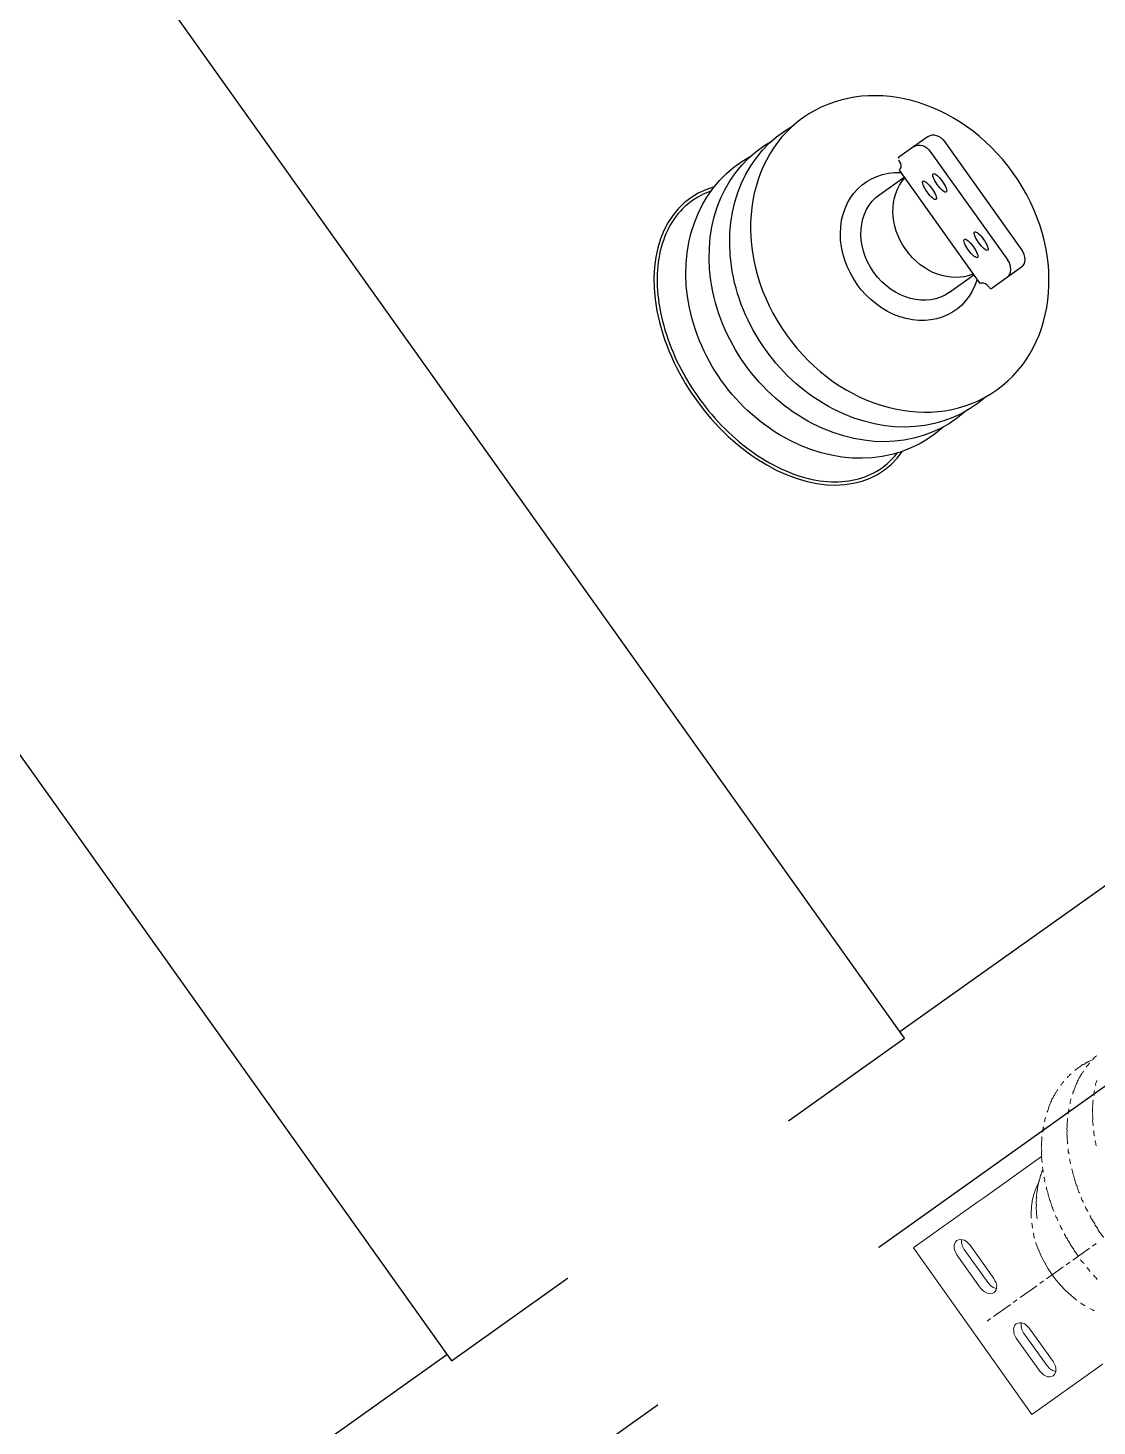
# Model space of a CAD drawing. Header units: feet. Extents: x 2321988 to 2329858, y 6722724 to 6730499.
# Drawn here: x 2326068.232 to 2326070.411, y 6726842.333 to 6726845.184 of the extents above; entities that cross this region are included whole.
import ezdxf

# ---------------------------------------------------------------- set-up
doc = ezdxf.new("R2010")
doc.units = ezdxf.units.FT
doc.header["$MEASUREMENT"] = 0
doc.layers.add('C-BESS-EQUIPMENT', color=255, linetype='Continuous')

# ---------------------------------------------------------------- blocks, each defined once
blk = doc.blocks.new('Midpoint Site Plan$0$P1730-01-0001')
at = {"color": 0, "linetype": 'ByBlock', "lineweight": -2}
for p, q in [((0, 35.194), (0, -35.194)), ((20.076, -17.562), (19.198, -17.562)), ((18.29, -18.029), (19.02, -18.029)), ((19.02, -17.826), (19.02, -21.226)), ((19.904, -17.893), (19.904, -21.159)), ((20.329, -17.893), (20.329, -21.159)), ((18.29, -20.971), (19.02, -20.971)), ((20.076, -21.49), (19.198, -21.49)), ((-39.37, -34.998), (-6.806, -34.998)), ((6.806, -34.998), (39.37, -34.998))]:
    blk.add_line(p, q, dxfattribs=at)
blk.add_lwpolyline([(6.806, 35.194), (-6.806, 35.194), (-6.806, -35.194), (6.806, -35.194)], close=True, dxfattribs=at)
for centre, start, end in [((19.198, -17.611), 90, 180), ((19.198, -21.441), 180, 270)]:
    blk.add_arc(centre, 0.0491, start, end, dxfattribs=at)
for centre, major_axis, ratio, start_param, end_param in [((14.454, -19.5), (0, 4.086), 0.670598, 6.046109, 9.661854), ((19.65, -21.155), (0, 0.336), 0.755248, 3.141593, 4.725055), ((20.076, -21.155), (0, 0.336), 0.755248, 3.141593, 4.725055)]:
    blk.add_ellipse(centre, major_axis=major_axis, ratio=ratio, start_param=start_param, end_param=end_param, dxfattribs=at)
at = {"color": 0, "linetype": 'ByBlock', "lineweight": -2, "extrusion": (0, 0, -1)}
for centre, major_axis, ratio, start_param, end_param in [((15.898, -19.5), (0, 4.086), 0.833977, 3.038975, 6.385803), ((16.596, -19.5), (0, 4.086), 0.833977, 3.050793, 6.373985), ((17.214, -19.5), (0, 4.086), 0.833977, 3.049307, 6.375471), ((18.155, -19.5), (0, 1.912), 0.833977, 2.568457, 6.856321), ((19.65, -17.898), (0, -0.336), 0.755248, 3.141593, 4.725055), ((20.076, -17.898), (0, -0.336), 0.755248, 3.141593, 4.725055), ((18.29, -19.5), (0, 1.471), 0.833977, 3.141593, 6.283185), ((19.25, -19.5), (0, 1.471), 0.833977, 3.329957, 6.094821)]:
    blk.add_ellipse(centre, major_axis=major_axis, ratio=ratio, start_param=start_param, end_param=end_param, dxfattribs=at)
blk.add_ellipse((17.842, -19.5), major_axis=(0, 4.086), ratio=0.833977, dxfattribs=at)
at = {"color": 0, "linetype": 'ByBlock', "lineweight": -2}
for centre in [(19.338, -18.652), (19.646, -18.652), (19.338, -20.4), (19.646, -20.4)]:
    blk.add_ellipse(centre, major_axis=(0, 0.275), ratio=0.262998, dxfattribs=at)
blk.add_open_spline([(14.969, -15.569), (14.882, -15.543), (14.794, -15.523), (14.497, -15.481), (14.286, -15.488), (13.871, -15.578), (13.666, -15.66), (13.273, -15.896), (13.085, -16.05), (12.739, -16.422), (12.58, -16.64), (12.3, -17.127), (12.18, -17.396), (11.986, -17.97), (11.911, -18.275), (11.814, -18.903), (11.79, -19.226), (11.795, -19.871), (11.824, -20.192), (11.932, -20.817), (12.011, -21.119), (12.214, -21.686), (12.339, -21.95), (12.626, -22.427), (12.788, -22.639), (13.14, -22.998), (13.33, -23.145), (13.726, -23.367), (13.932, -23.442), (14.349, -23.517), (14.56, -23.517), (14.836, -23.467), (14.903, -23.451), (14.969, -23.431)], degree=3, knots=[6.085725, 6.085725, 6.085725, 6.085725, 6.186944, 6.186944, 6.426796, 6.426796, 6.666649, 6.666649, 6.906501, 6.906501, 7.146353, 7.146353, 7.386205, 7.386205, 7.626057, 7.626057, 7.86591, 7.86591, 8.105762, 8.105762, 8.345614, 8.345614, 8.585466, 8.585466, 8.825318, 8.825318, 9.065171, 9.065171, 9.305023, 9.305023, 9.544875, 9.544875, 9.622239, 9.622239, 9.622239, 9.622239], dxfattribs=at)
for points in [[(19.149, -17.611), (19.104, -17.777), (19.02, -17.826)], [(19.149, -21.441), (19.104, -21.275), (19.02, -21.226)]]:
    blk.add_spline(points, degree=3, dxfattribs=at)
blk = doc.blocks.new('Midpoint Site Plan$0$A$C71e53a02')
at = {"lineweight": 9}
for points in [[(5.135, 3.61), (5.116, 3.601), (5.096, 3.591), (5.077, 3.591), (5.058, 3.581), (5.038, 3.571), (5.019, 3.562), (4.999, 3.552), (4.98, 3.542), (4.96, 3.532), (4.941, 3.523), (4.921, 3.513), (4.892, 3.503), (4.872, 3.494), (4.853, 3.484), (4.833, 3.464), (4.814, 3.455), (4.794, 3.445), (4.775, 3.435), (4.755, 3.425), (4.736, 3.406), (4.716, 3.396), (4.697, 3.386), (4.677, 3.367), (4.668, 3.357), (4.648, 3.347), (4.629, 3.328), (4.609, 3.318), (4.59, 3.308), (4.6, 3.308)], [(5.369, 3.688), (5.35, 3.679), (5.33, 3.669), (5.301, 3.669), (5.282, 3.659), (5.262, 3.659), (5.252, 3.649), (5.262, 3.649)], [(5.905, 3.61), (5.886, 3.601), (5.866, 3.591), (5.847, 3.591), (5.827, 3.581), (5.808, 3.571), (5.788, 3.562), (5.759, 3.552), (5.74, 3.542), (5.72, 3.532), (5.701, 3.523), (5.681, 3.513), (5.662, 3.503), (5.642, 3.494), (5.623, 3.484), (5.603, 3.464), (5.584, 3.455), (5.564, 3.445), (5.545, 3.435), (5.525, 3.425), (5.506, 3.406), (5.486, 3.396), (5.467, 3.386), (5.447, 3.367), (5.428, 3.357), (5.408, 3.347), (5.389, 3.328), (5.369, 3.318), (5.36, 3.308), (5.369, 3.308)], [(5.369, 3.688), (5.369, 3.688)], [(5.613, 3.727), (5.603, 3.727), (5.584, 3.727), (5.554, 3.727), (5.535, 3.718), (5.516, 3.718), (5.496, 3.718), (5.486, 3.708), (5.496, 3.708)], [(6.237, 3.708), (6.198, 3.718), (6.178, 3.718), (6.159, 3.727), (6.139, 3.727), (6.11, 3.727), (6.09, 3.737), (6.071, 3.737), (6.051, 3.737), (6.032, 3.737), (6.003, 3.737), (5.983, 3.747), (5.964, 3.747), (5.944, 3.747), (5.925, 3.747), (5.896, 3.747), (5.876, 3.747), (5.857, 3.747), (5.837, 3.747), (5.818, 3.747), (5.788, 3.747), (5.769, 3.747), (5.749, 3.747), (5.74, 3.747), (5.749, 3.747)], [(6.139, 3.688), (6.11, 3.679), (6.09, 3.669), (6.071, 3.669), (6.051, 3.659), (6.032, 3.659), (6.012, 3.649), (6.022, 3.649)], [(6.139, 3.688), (6.139, 3.688)], [(6.383, 3.727), (6.363, 3.727), (6.344, 3.727), (6.324, 3.727), (6.305, 3.718), (6.285, 3.718), (6.266, 3.718), (6.256, 3.708), (6.266, 3.708)], [(4.492, 3.23), (4.473, 3.221), (4.463, 3.201), (4.444, 3.191), (4.424, 3.172), (4.405, 3.152), (4.414, 3.152)], [(4.405, 3.152), (4.405, 3.152)], [(4.492, 3.23), (4.492, 3.23)], [(5.262, 3.23), (5.243, 3.221), (5.223, 3.201), (5.204, 3.191), (5.194, 3.172), (5.174, 3.152), (5.184, 3.152)], [(5.174, 3.152), (5.174, 3.152)], [(5.262, 3.23), (5.262, 3.23)], [(6.032, 3.23), (6.012, 3.221), (5.993, 3.201), (5.974, 3.191), (5.954, 3.172), (5.944, 3.152), (5.935, 3.152), (5.944, 3.152)], [(6.032, 3.23), (6.032, 3.23)], [(4.142, 2.889), (4.132, 2.88), (4.112, 2.86), (4.103, 2.841), (4.083, 2.821), (4.073, 2.802), (4.054, 2.782), (4.034, 2.763), (4.025, 2.743), (4.005, 2.724), (3.995, 2.704), (3.976, 2.685), (3.966, 2.655), (3.947, 2.636), (3.937, 2.616), (3.917, 2.597), (3.908, 2.577), (3.888, 2.558), (3.878, 2.529), (3.859, 2.509), (3.849, 2.49), (3.83, 2.47), (3.82, 2.441), (3.8, 2.422), (3.791, 2.402), (3.781, 2.383), (3.791, 2.383)], [(4.317, 3.065), (4.297, 3.055), (4.288, 3.036), (4.268, 3.026), (4.249, 3.006), (4.229, 2.987), (4.229, 2.977), (4.239, 2.977)], [(4.911, 2.889), (4.902, 2.88), (4.882, 2.86), (4.872, 2.841), (4.853, 2.821), (4.833, 2.802), (4.824, 2.782), (4.804, 2.763), (4.794, 2.743), (4.775, 2.724), (4.755, 2.704), (4.746, 2.685), (4.726, 2.655), (4.716, 2.636), (4.697, 2.616), (4.687, 2.597), (4.668, 2.577), (4.658, 2.558), (4.638, 2.529), (4.629, 2.509), (4.609, 2.49), (4.6, 2.47), (4.59, 2.441), (4.57, 2.422), (4.561, 2.402), (4.551, 2.383), (4.561, 2.383)], [(5.077, 3.065), (5.067, 3.055), (5.048, 3.036), (5.038, 3.026), (5.019, 3.006), (4.999, 2.987), (4.989, 2.977), (4.999, 2.977)], [(5.681, 2.889), (5.671, 2.88), (5.652, 2.86), (5.632, 2.841), (5.623, 2.821), (5.603, 2.802), (5.584, 2.782), (5.574, 2.763), (5.554, 2.743), (5.545, 2.724), (5.525, 2.704), (5.516, 2.685), (5.496, 2.655), (5.486, 2.636), (5.467, 2.616), (5.457, 2.597), (5.438, 2.577), (5.428, 2.558), (5.408, 2.529), (5.399, 2.509), (5.379, 2.49), (5.369, 2.47), (5.35, 2.441), (5.34, 2.422), (5.33, 2.402), (5.321, 2.383), (5.33, 2.383)], [(5.847, 3.065), (5.837, 3.055), (5.818, 3.036), (5.798, 3.026), (5.788, 3.006), (5.769, 2.987), (5.759, 2.977), (5.769, 2.977)], [(0.01, -2.5), (0, -2.5), (0, 2.5), (0.029, 2.5), (1.939, 2.5), (2.115, 2.5), (2.124, 2.5)], [(0.029, 2.5), (0.039, 2.5)], [(1.939, 2.5), (1.949, 2.5)], [(2.115, 2.5), (3.849, 2.5), (3.859, 2.5)], [(3.693, 2.227), (3.684, 2.217), (3.674, 2.217), (3.674, 2.207), (3.664, 2.207), (3.654, 2.197), (3.645, 2.197), (3.635, 2.188), (3.615, 2.178), (3.596, 2.158), (3.586, 2.149), (3.567, 2.139), (3.557, 2.129), (3.537, 2.119), (3.528, 2.11), (3.508, 2.09), (3.498, 2.08), (3.479, 2.071), (3.469, 2.061), (3.45, 2.042), (3.44, 2.032), (3.42, 2.022), (3.411, 2.012), (3.391, 1.993), (3.381, 1.983), (3.362, 1.973), (3.352, 1.954), (3.342, 1.944), (3.323, 1.934), (3.313, 1.915), (3.303, 1.905), (3.284, 1.886), (3.274, 1.876), (3.264, 1.866), (3.245, 1.847), (3.235, 1.837), (3.226, 1.817), (3.206, 1.808), (3.196, 1.788), (3.187, 1.778), (3.177, 1.759), (3.157, 1.749), (3.148, 1.73), (3.138, 1.72), (3.128, 1.7), (3.109, 1.691), (3.099, 1.671), (3.089, 1.652), (3.079, 1.642), (3.07, 1.622), (3.06, 1.613), (3.05, 1.593), (3.031, 1.574), (3.021, 1.564), (3.011, 1.545), (3.001, 1.535), (2.992, 1.515), (2.982, 1.496), (2.972, 1.486), (2.962, 1.467), (2.953, 1.447), (2.943, 1.437), (2.933, 1.418), (2.923, 1.398), (2.914, 1.379), (2.904, 1.369), (2.894, 1.35), (2.884, 1.33), (2.894, 1.33)], [(3.606, 2.061), (3.606, 2.042), (3.596, 2.022), (3.586, 1.993), (3.567, 1.973), (3.557, 1.944), (3.567, 1.944)], [(3.635, 2.188), (3.635, 2.188)], [(3.722, 2.275), (3.713, 2.266), (3.703, 2.236), (3.684, 2.217), (3.674, 2.188), (3.664, 2.168), (3.674, 2.168)], [(4.375, 2.061), (4.375, 2.042), (4.356, 2.022), (4.346, 1.993), (4.336, 1.973), (4.327, 1.944), (4.336, 1.944)], [(4.492, 2.275), (4.483, 2.266), (4.463, 2.236), (4.453, 2.217), (4.444, 2.188), (4.434, 2.168), (4.444, 2.168)], [(5.145, 2.061), (5.135, 2.042), (5.126, 2.022), (5.116, 1.993), (5.106, 1.973), (5.096, 1.944), (5.106, 1.944)], [(5.252, 2.275), (5.252, 2.266), (5.233, 2.236), (5.223, 2.217), (5.213, 2.188), (5.194, 2.168), (5.204, 2.168)], [(0.77, 1.749), (0.78, 1.749)], [(1.082, 1.983), (1.033, 1.915), (1.004, 1.837), (0.994, 1.749), (1.004, 1.749), (0.994, 1.749), (0.994, 0.745), (1.004, 0.658), (1.033, 0.58), (1.082, 0.512), (1.091, 0.512)], [(1.169, 1.749), (1.179, 1.749)], [(2.933, 1.642), (3.031, 1.749), (3.04, 1.749)], [(3.031, 1.749), (3.138, 1.837), (3.148, 1.837)], [(3.138, 1.837), (3.245, 1.915), (3.255, 1.915)], [(3.245, 1.915), (3.352, 1.983), (3.362, 1.983)], [(3.508, 1.827), (3.508, 1.817), (3.498, 1.798), (3.489, 1.769), (3.479, 1.739), (3.469, 1.72), (3.459, 1.691), (3.45, 1.661), (3.44, 1.642), (3.43, 1.613), (3.42, 1.584), (3.411, 1.554), (3.401, 1.535), (3.391, 1.506), (3.391, 1.476), (3.381, 1.447), (3.372, 1.428), (3.362, 1.398), (3.352, 1.369), (3.342, 1.34), (3.342, 1.311), (3.333, 1.291), (3.323, 1.262), (3.323, 1.242), (3.333, 1.242)], [(3.352, 1.983), (3.401, 2.012), (3.411, 2.012)], [(3.557, 1.944), (3.557, 1.944)], [(4.278, 1.827), (4.278, 1.817), (4.268, 1.798), (4.258, 1.769), (4.249, 1.739), (4.239, 1.72), (4.229, 1.691), (4.219, 1.661), (4.21, 1.642), (4.2, 1.613), (4.19, 1.584), (4.18, 1.554), (4.171, 1.535), (4.161, 1.506), (4.151, 1.476), (4.142, 1.447), (4.142, 1.428), (4.132, 1.398), (4.122, 1.369), (4.112, 1.34), (4.103, 1.311), (4.103, 1.291), (4.093, 1.262), (4.093, 1.242), (4.103, 1.242)], [(4.327, 1.944), (4.327, 1.944)], [(5.096, 1.944), (5.096, 1.944)], [(2.767, 1.418), (2.845, 1.525), (2.855, 1.525)], [(2.845, 1.525), (2.933, 1.642), (2.943, 1.642)], [(2.914, 1.379), (2.914, 1.379)], [(2.553, 0.989), (2.602, 1.087), (2.612, 1.087)], [(2.651, 1.203), (2.69, 1.272), (2.699, 1.272)], [(2.69, 1.272), (2.709, 1.311), (2.719, 1.311)], [(3.294, 1.126), (3.284, 1.096), (3.284, 1.067), (3.274, 1.038), (3.264, 1.009), (3.264, 0.999), (3.274, 0.999)], [(3.294, 1.126), (3.294, 1.126)], [(4.064, 1.126), (4.054, 1.096), (4.044, 1.067), (4.044, 1.038), (4.034, 1.009), (4.034, 0.999), (4.044, 0.999)], [(4.064, 1.126), (4.064, 1.126)], [(0.77, 0.745), (0.78, 0.745)], [(1.169, 0.745), (1.179, 0.745)], [(2.465, 0.668), (2.504, 0.833), (2.514, 0.833)], [(2.504, 0.833), (2.514, 0.862), (2.524, 0.862)], [(2.553, 0.979), (2.553, 0.989), (2.563, 0.989)], [(3.245, 0.882), (3.245, 0.862), (3.235, 0.843), (3.235, 0.814), (3.226, 0.784), (3.226, 0.755), (3.235, 0.755)], [(4.015, 0.882), (4.005, 0.862), (4.005, 0.843), (3.995, 0.814), (3.995, 0.784), (3.995, 0.755), (4.005, 0.755)], [(2.407, 0.336), (2.426, 0.502), (2.436, 0.502)], [(2.426, 0.502), (2.465, 0.668), (2.475, 0.668)], [(3.206, 0.638), (3.206, 0.609), (3.206, 0.58), (3.196, 0.551), (3.196, 0.521), (3.196, 0.492), (3.187, 0.463), (3.187, 0.434), (3.187, 0.404), (3.187, 0.375), (3.177, 0.346), (3.177, 0.317), (3.177, 0.287), (3.177, 0.258), (3.177, 0.229), (3.177, 0.2), (3.167, 0.171), (3.167, 0.141), (3.167, 0.112), (3.167, 0.083), (3.167, 0.054), (3.167, 0.024), (3.167, 0.015), (3.177, 0.015)], [(3.976, 0.638), (3.976, 0.609), (3.966, 0.58), (3.966, 0.551), (3.966, 0.521), (3.956, 0.492), (3.956, 0.463), (3.956, 0.434), (3.956, 0.404), (3.947, 0.375), (3.947, 0.346), (3.947, 0.317), (3.947, 0.287), (3.947, 0.258), (3.937, 0.229), (3.937, 0.2), (3.937, 0.171), (3.937, 0.141), (3.937, 0.112), (3.937, 0.083), (3.937, 0.054), (3.937, 0.024), (3.937, 0.015), (3.947, 0.015)], [(2.387, 0.171), (2.407, 0.336), (2.417, 0.336)], [(2.387, -0.171), (2.387, -0.005), (2.387, 0.171), (2.397, 0.171)], [(2.387, -0.005), (2.397, -0.005)], [(2.407, -0.346), (2.387, -0.171), (2.397, -0.171)], [(3.167, -0.102), (3.167, -0.122), (3.167, -0.151), (3.167, -0.18), (3.177, -0.21), (3.177, -0.229), (3.187, -0.229)], [(1.082, -0.521), (1.033, -0.59), (1.004, -0.668), (0.994, -0.755), (1.004, -0.755), (0.994, -0.755), (0.994, -1.749), (1.004, -1.837), (1.033, -1.915), (1.082, -1.983), (1.091, -1.983)], [(2.426, -0.512), (2.407, -0.346), (2.417, -0.346)], [(2.465, -0.677), (2.426, -0.512), (2.436, -0.512)], [(2.504, -0.833), (2.465, -0.677), (2.475, -0.677)], [(3.177, -0.356), (3.177, -0.356)], [(3.177, -0.356), (3.187, -0.385), (3.187, -0.414), (3.187, -0.443), (3.187, -0.473), (3.196, -0.473)], [(3.187, -0.473), (3.187, -0.473)], [(3.206, -0.599), (3.206, -0.619), (3.206, -0.648), (3.216, -0.677), (3.216, -0.706), (3.216, -0.736)], [(0.77, -0.755), (0.78, -0.755)], [(1.169, -0.755), (1.179, -0.755)], [(2.514, -0.862), (2.504, -0.833), (2.514, -0.833)], [(2.553, -0.989), (2.553, -0.979), (2.563, -0.979)], [(2.602, -1.096), (2.553, -0.989), (2.563, -0.989)], [(2.69, -1.281), (2.651, -1.213), (2.66, -1.213)], [(2.709, -1.32), (2.69, -1.281), (2.699, -1.281)], [(0.77, -1.749), (0.78, -1.749)], [(1.169, -1.749), (1.179, -1.749)], [(0, -2.5), (0.029, -2.5), (1.939, -2.5), (2.115, -2.5), (2.124, -2.5)], [(0.029, -2.5), (0.039, -2.5)], [(1.939, -2.5), (1.949, -2.5)]]:
    blk.add_lwpolyline(points, dxfattribs=at)
for points in [[(1.13, 1.925), (1.15, 1.866), (1.16, 1.808), (1.169, 1.749), (1.169, 0.745), (1.16, 0.687), (1.15, 0.629), (1.13, 0.57), (1.091, 0.531), (1.052, 0.492), (1.013, 0.473), (0.974, 0.463), (0.926, 0.473), (0.887, 0.492), (0.848, 0.531), (0.819, 0.57), (0.789, 0.629), (0.78, 0.687), (0.77, 0.745), (0.77, 1.749), (0.78, 1.808), (0.789, 1.866), (0.819, 1.925), (0.848, 1.964), (0.887, 2.003), (0.926, 2.022), (0.974, 2.032), (1.013, 2.022), (1.052, 2.003), (1.091, 1.964)], [(0.819, -1.925), (0.789, -1.876), (0.78, -1.817), (0.77, -1.749), (0.77, -0.755), (0.78, -0.687), (0.789, -0.629), (0.819, -0.58), (0.848, -0.531), (0.887, -0.502), (0.926, -0.482), (0.974, -0.473), (1.013, -0.482), (1.052, -0.502), (1.091, -0.531), (1.13, -0.58), (1.15, -0.629), (1.16, -0.687), (1.169, -0.755), (1.169, -1.749), (1.16, -1.817), (1.15, -1.876), (1.13, -1.925), (1.091, -1.973), (1.052, -2.003), (1.013, -2.022), (0.974, -2.032), (0.926, -2.022), (0.887, -2.003), (0.848, -1.973)]]:
    blk.add_lwpolyline(points, close=True, dxfattribs=at)
at = {"lineweight": 5}
for points in [[(0.429, -0.005), (0.526, -0.005), (0.536, -0.005)], [(0.624, -0.005), (1.121, -0.005), (1.13, -0.005)], [(1.218, -0.005), (1.316, -0.005), (1.325, -0.005)], [(1.423, -0.005), (1.91, -0.005), (1.92, -0.005)], [(2.017, -0.005), (2.115, -0.005), (2.124, -0.005)], [(2.212, -0.005), (2.709, -0.005), (2.719, -0.005)], [(2.806, -0.005), (2.904, -0.005), (2.914, -0.005)], [(3.001, -0.005), (3.498, -0.005), (3.508, -0.005)], [(3.596, -0.005), (3.693, -0.005), (3.703, -0.005)]]:
    blk.add_lwpolyline(points, dxfattribs=at)

msp = doc.modelspace()

# ---------------------------------------------------------------- wipeouts: each hides what was drawn before it
msp.add_wipeout([(2326067.6259, 6726835.8117), (2326076.7882, 6726842.3397), (2326076.4014, 6726842.8827), (2326067.239, 6726836.3547)]).dxf.layer = 'C-BESS-EQUIPMENT'

# ---------------------------------------------------------------- next in the draw order: wipeouts: each hides what was drawn before it
msp.add_wipeout([(2326064.1746, 6726849.7753), (2326064.7175, 6726850.1621), (2326071.5356, 6726840.5926), (2326070.9926, 6726840.2058)]).dxf.layer = 'C-BESS-EQUIPMENT'

# ---------------------------------------------------------------- next in the draw order: wipeouts: each hides what was drawn before it
msp.add_wipeout([(2326066.8522, 6726836.8977), (2326076.0145, 6726843.4256), (2326076.4014, 6726842.8827), (2326067.239, 6726836.3547)]).dxf.layer = 'C-BESS-EQUIPMENT'

# ---------------------------------------------------------------- next in the draw order: linework, layer by layer
at = {"layer": 'C-BESS-EQUIPMENT'}
msp.add_lwpolyline([(2326063.3223, 6726845.945), (2326068.6161, 6726849.7167), (2326072.3878, 6726844.4229), (2326067.094, 6726840.6512)], close=True, dxfattribs=at)

# ---------------------------------------------------------------- next in the draw order: block references
at = {"layer": 'C-BESS-EQUIPMENT', "xscale": 0.08333333333333331, "yscale": 0.08333333333333331, "zscale": 0.08333333333333331, "rotation": 35.46898082920265}
for name, p in [('Midpoint Site Plan$0$P1730-01-0001', (2326067.8551, 6726845.1839)), ('Midpoint Site Plan$0$A$C71e53a02', (2326070.1575, 6726842.5269))]:
    msp.add_blockref(name, p, dxfattribs=at)

# ---------------------------------------------------------------- next in the draw order: wipeouts: each hides what was drawn before it
msp.add_wipeout([(2326044.1544, 6726887.5417), (2326077.858, 6726840.2369), (2326077.4083, 6726839.9165), (2326043.7047, 6726887.2214)]).dxf.layer = 'C-BESS-EQUIPMENT'

# ---------------------------------------------------------------- next in the draw order: wipeouts: each hides what was drawn before it
msp.add_wipeout([(2326040.0822, 6726884.6404), (2326073.7858, 6726837.3356), (2326073.3362, 6726837.0152), (2326039.6325, 6726884.3201)]).dxf.layer = 'C-BESS-EQUIPMENT'

# ---------------------------------------------------------------- next in the draw order: wipeouts: each hides what was drawn before it
msp.add_wipeout([(2326036.0101, 6726881.739), (2326069.7137, 6726834.4343), (2326069.264, 6726834.1139), (2326035.5604, 6726881.4188)]).dxf.layer = 'C-BESS-EQUIPMENT'

doc.saveas('drawing.dxf')
